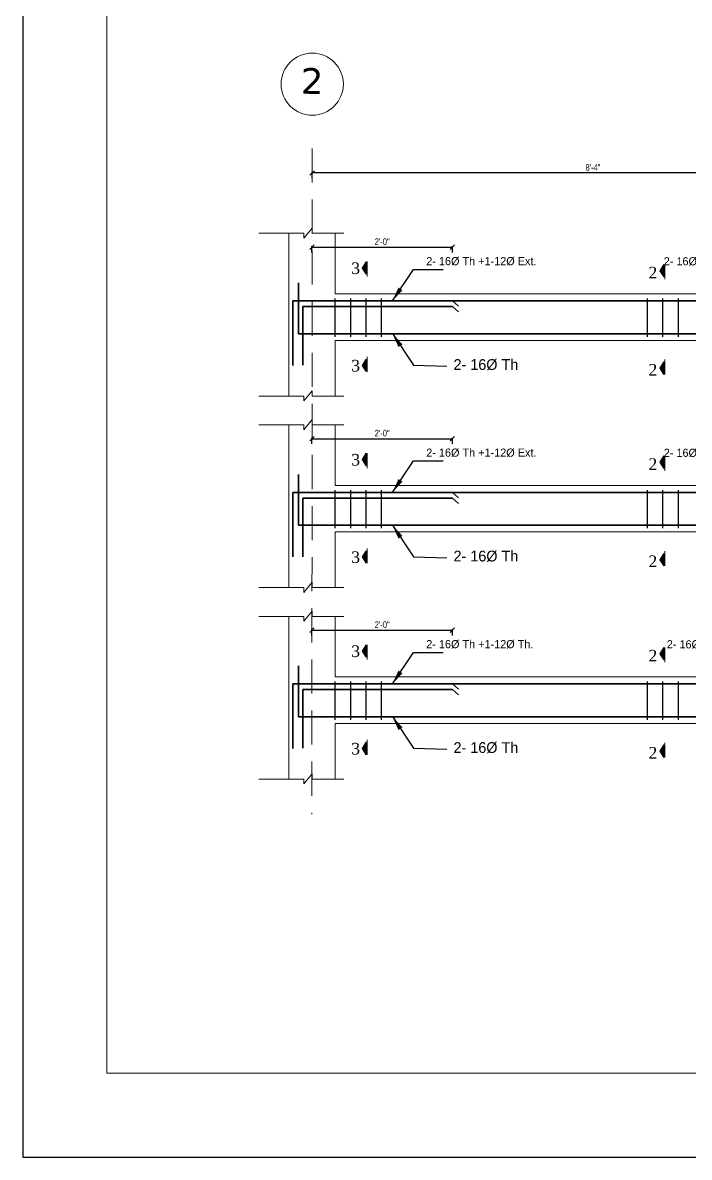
# Model space of a CAD drawing. Header units: inches. Extents: x 45643 to 70559, y -8725 to 1713.
# Drawn here: x 67382 to 67749, y -5487 to -4863 of the extents above; entities that cross this region are included whole.
import ezdxf

# ---------------------------------------------------------------- set-up
doc = ezdxf.new("R2010")
doc.units = ezdxf.units.IN
doc.header["$MEASUREMENT"] = 0
doc.linetypes.add('CENTER2', pattern=[1.125, 0.75, -0.125, 0.125, -0.125])
doc.linetypes.add('DASHED2', pattern=[0.375, 0.25, -0.125])
for name, color, linetype, lineweight in [('BEAM', 212, 'Continuous', 9), ('cenline', 170, 'CENTER2', 9), ('door', 3, 'Continuous', 13), ('ELE1', 3, 'Continuous', 9), ('Line', 7, 'Continuous', 15), ('Line 0.35', 130, 'Continuous', 35), ('REN', 140, 'Continuous', 35), ('Side-1', 11, 'Continuous', 18), ('Text', 7, 'Continuous', 9)]:
    doc.layers.add(name, color=color, linetype=linetype, lineweight=lineweight)
for name, color, linetype in [('DIM', 5, 'Continuous'), ('floorhatch', 43, 'Continuous'), ('STIRRUP', 10, 'Continuous')]:
    doc.layers.add(name, color=color, linetype=linetype)
doc.styles.add('Dks', font='ARIALN.TTF', dxfattribs={"height": 8})
doc.styles.add('ordinary', font='ARIALN.TTF')
doc.styles.add('sb', font='BKANT.TTF', dxfattribs={"height": 8})
doc.styles.get("Standard").update_dxf_attribs({"font": 'times.ttf'})
doc.dimstyles.new('1-4', dxfattribs={"dimscale": 0.1, "dimtxt": 36, "dimasz": 25, "dimexe": 5.625, "dimexo": 36, "dimgap": 12, "dimtad": 1, "dimzin": 0, "dimdsep": 46, "dimlunit": 4, "dimtxsty": 'ordinary', "dimblk": 'OBLIQUE', "dimcen": 1, "dimdle": 3, "dimclrt": 7, "dimadec": 3, "dimazin": 0, "dimtfac": 1, "dimtix": 1, "dimtofl": 0, "dimtmove": 0, "dimatfit": 3, "dimfxl": 29.1875, "dimfxlon": 1, "dimtolj": 1, "dimtzin": 0, "dimarcsym": 0})
doc.dimstyles.new('Dks', dxfattribs={"dimtxt": 8, "dimasz": 8, "dimexe": 6, "dimexo": 6, "dimgap": 0.03125, "dimtad": 0, "dimdec": 0, "dimzin": 0, "dimdsep": 46, "dimlunit": 3, "dimtxsty": 'Dks', "dimcen": 0.09375, "dimclrd": 256, "dimclre": 256, "dimclrt": 256, "dimadec": 0, "dimazin": 0, "dimtfac": 1, "dimtdec": 0, "dimtix": 1, "dimtmove": 2, "dimatfit": 3, "dimfxl": 1, "dimfrac": 2, "dimtolj": 1, "dimtzin": 0, "dimlwe": -1, "dimarcsym": 0})

# ---------------------------------------------------------------- blocks, each defined once
blk = doc.blocks.new('vrwa')
at = {"layer": 'Line', "linetype": 'Continuous'}
for points in [[(64431.3, 382588.9), (64427.1, 382595.4), (64427.1, 382582.5)], [(64431.3, 382488.2), (64427.1, 382481.8), (64427.1, 382494.6)]]:
    blk.add_hatch(color=256, dxfattribs=at).paths.add_polyline_path(points)
at = {"layer": 'door', "linetype": 'Continuous'}
for p, q in [((64426.1, 382595.5), (64426.1, 382580.1)), ((64427.1, 382595.4), (64427.1, 382582.5)), ((64427.1, 382595.4), (64431.3, 382588.9)), ((64427.1, 382582.5), (64431.3, 382588.9)), ((64426.1, 382481.7), (64426.1, 382497)), ((64427.1, 382481.8), (64427.1, 382494.6)), ((64427.1, 382494.6), (64431.3, 382488.2)), ((64427.1, 382481.8), (64431.3, 382488.2))]:
    blk.add_line(p, q, dxfattribs=at)
blk = doc.blocks.new('_Oblique')
at = {"color": 0, "linetype": 'ByBlock', "lineweight": -2}
blk.add_line((-0.5, -0.5), (0.5, 0.5), dxfattribs=at)
blk = doc.blocks.new('*D1128')
at = {"layer": 'Defpoints', "color": 0, "linetype": 'Continuous', "transparency": 16777216}
for p in [(67540.99, -4945.58), (67540.99, -4971.23), (67850.28, -4996.06)]:
    blk.add_point(p, dxfattribs=at)
at = {"layer": 'Line 0.35', "color": 0, "linetype": 'Continuous', "lineweight": -2, "transparency": 16777216}
for p, q in [((67540.99, -4948.5), (67540.99, -4945.02)), ((67850.28, -4948.5), (67850.28, -4945.02)), ((67850.58, -4945.58), (67540.69, -4945.58))]:
    blk.add_line(p, q, dxfattribs=at)
at = {"layer": 'Line 0.35', "color": 0, "linetype": 'Continuous', "lineweight": -2, "transparency": 16777216, "xscale": 2.5, "yscale": 2.5, "zscale": 2.5, "rotation": 180}
blk.add_blockref('_Oblique', (67540.99, -4945.58), dxfattribs=at)
at = {"layer": 'Line 0.35', "color": 0, "linetype": 'Continuous', "lineweight": -2, "transparency": 16777216, "xscale": 2.5, "yscale": 2.5, "zscale": 2.5}
blk.add_blockref('_Oblique', (67850.28, -4945.58), dxfattribs=at)
at = {"layer": 'Line 0.35', "color": 7, "linetype": 'Continuous', "transparency": 16777216, "insert": (67695.64, -4942.54), "char_height": 3.6, "attachment_point": 5, "style": 'ordinary'}
blk.add_mtext('\\A1;8\'-4"', dxfattribs=at)
blk = doc.blocks.new('*D1130')
at = {"layer": 'Defpoints', "color": 0, "linetype": 'Continuous', "transparency": 16777216}
for p in [(67618.22, -5091.8), (67540.92, -5121.34, -1.6), (67618.22, -5121.34, -1.6)]:
    blk.add_point(p, dxfattribs=at)
at = {"layer": 'Line 0.35', "color": 0, "linetype": 'Continuous', "lineweight": -2, "transparency": 16777216}
for p, q in [((67540.62, -5091.8), (67618.52, -5091.8)), ((67540.92, -5094.72), (67540.92, -5091.24)), ((67618.22, -5094.72), (67618.22, -5091.24))]:
    blk.add_line(p, q, dxfattribs=at)
at = {"layer": 'Line 0.35', "color": 0, "linetype": 'Continuous', "lineweight": -2, "transparency": 16777216, "xscale": 2.5, "yscale": 2.5, "zscale": 2.5, "rotation": 180}
blk.add_blockref('_Oblique', (67540.92, -5091.8), dxfattribs=at)
at = {"layer": 'Line 0.35', "color": 0, "linetype": 'Continuous', "lineweight": -2, "transparency": 16777216, "xscale": 2.5, "yscale": 2.5, "zscale": 2.5}
blk.add_blockref('_Oblique', (67618.22, -5091.8), dxfattribs=at)
at = {"layer": 'Line 0.35', "color": 7, "linetype": 'Continuous', "transparency": 16777216, "insert": (67579.57, -5088.77), "char_height": 3.6, "attachment_point": 5, "style": 'ordinary'}
blk.add_mtext('\\A1;2\'-0"', dxfattribs=at)
blk = doc.blocks.new('*D1119')
at = {"layer": 'Defpoints', "color": 0, "linetype": 'Continuous', "transparency": 16777216}
for p in [(67618.22, -5197.2), (67540.92, -5226.74, -1.6), (67618.22, -5226.74, -1.6)]:
    blk.add_point(p, dxfattribs=at)
at = {"layer": 'Line 0.35', "color": 0, "linetype": 'Continuous', "lineweight": -2, "transparency": 16777216}
for p, q in [((67540.62, -5197.2), (67618.52, -5197.2)), ((67540.92, -5200.12), (67540.92, -5196.64)), ((67618.22, -5200.12), (67618.22, -5196.64))]:
    blk.add_line(p, q, dxfattribs=at)
at = {"layer": 'Line 0.35', "color": 0, "linetype": 'Continuous', "lineweight": -2, "transparency": 16777216, "xscale": 2.5, "yscale": 2.5, "zscale": 2.5, "rotation": 180}
blk.add_blockref('_Oblique', (67540.92, -5197.2), dxfattribs=at)
at = {"layer": 'Line 0.35', "color": 0, "linetype": 'Continuous', "lineweight": -2, "transparency": 16777216, "xscale": 2.5, "yscale": 2.5, "zscale": 2.5}
blk.add_blockref('_Oblique', (67618.22, -5197.2), dxfattribs=at)
at = {"layer": 'Line 0.35', "color": 7, "linetype": 'Continuous', "transparency": 16777216, "insert": (67579.57, -5194.16), "char_height": 3.6, "attachment_point": 5, "style": 'ordinary'}
blk.add_mtext('\\A1;2\'-0"', dxfattribs=at)
blk = doc.blocks.new('*D1146')
at = {"layer": 'Defpoints', "color": 0, "linetype": 'Continuous', "transparency": 16777216}
for p in [(67618.22, -4986.41), (67540.92, -5015.94, -1.6), (67618.22, -5015.94, -1.6)]:
    blk.add_point(p, dxfattribs=at)
at = {"layer": 'Line 0.35', "color": 0, "linetype": 'Continuous', "lineweight": -2, "transparency": 16777216}
for p, q in [((67540.62, -4986.41), (67618.52, -4986.41)), ((67540.92, -4989.32), (67540.92, -4985.85)), ((67618.22, -4989.32), (67618.22, -4985.85))]:
    blk.add_line(p, q, dxfattribs=at)
at = {"layer": 'Line 0.35', "color": 0, "linetype": 'Continuous', "lineweight": -2, "transparency": 16777216, "xscale": 2.5, "yscale": 2.5, "zscale": 2.5, "rotation": 180}
blk.add_blockref('_Oblique', (67540.92, -4986.41), dxfattribs=at)
at = {"layer": 'Line 0.35', "color": 0, "linetype": 'Continuous', "lineweight": -2, "transparency": 16777216, "xscale": 2.5, "yscale": 2.5, "zscale": 2.5}
blk.add_blockref('_Oblique', (67618.22, -4986.41), dxfattribs=at)
at = {"layer": 'Line 0.35', "color": 7, "linetype": 'Continuous', "transparency": 16777216, "insert": (67579.57, -4983.37), "char_height": 3.6, "attachment_point": 5, "style": 'ordinary'}
blk.add_mtext('\\A1;2\'-0"', dxfattribs=at)

msp = doc.modelspace()

# ---------------------------------------------------------------- linework, layer by layer
at = {"layer": 'BEAM', "linetype": 'ByBlock'}
for p, q in [((67541.048, -4975.857), (67536.452, -4981.483)), ((67541.048, -4978.901), (67541.048, -4975.857)), ((67536.452, -4978.776), (67511.594, -4978.776)), ((67536.452, -4981.483), (67536.452, -4978.776)), ((67558.472, -4978.776), (67541.048, -4978.776)), ((67536.452, -5068.312), (67511.594, -5068.312)), ((67541.048, -5065.394), (67536.452, -5071.02)), ((67536.452, -5071.02), (67536.452, -5068.312)), ((67541.048, -5068.438), (67541.048, -5065.394)), ((67558.472, -5068.312), (67541.048, -5068.312)), ((67541.048, -5081.254), (67536.452, -5086.88)), ((67541.048, -5084.298), (67541.048, -5081.254)), ((67536.452, -5084.172), (67511.594, -5084.172)), ((67536.452, -5086.88), (67536.452, -5084.172)), ((67558.472, -5084.172), (67541.048, -5084.172)), ((67536.452, -5173.709), (67511.594, -5173.709)), ((67541.048, -5170.79), (67536.452, -5176.417)), ((67536.452, -5176.417), (67536.452, -5173.709)), ((67541.048, -5173.834), (67541.048, -5170.79)), ((67558.472, -5173.709), (67541.048, -5173.709)), ((67541.048, -5186.651), (67536.452, -5192.277)), ((67541.048, -5189.694), (67541.048, -5186.651)), ((67536.452, -5189.569), (67511.594, -5189.569)), ((67536.452, -5192.277), (67536.452, -5189.569)), ((67558.472, -5189.569), (67541.048, -5189.569)), ((67541.048, -5276.187), (67536.452, -5281.813)), ((67541.048, -5279.231), (67541.048, -5276.187)), ((67536.452, -5279.105), (67511.594, -5279.105)), ((67536.452, -5281.813), (67536.452, -5279.105)), ((67558.472, -5279.105), (67541.048, -5279.105))]:
    msp.add_line(p, q, dxfattribs=at)
at = {"layer": 'cenline', "color": 3, "linetype": 'DASHED2', "ltscale": 75}
msp.add_line((67540.997, -4932.015), (67540.913, -5298.445), dxfattribs=at)
at = {"layer": 'Defpoints'}
msp.add_lwpolyline([(70559.247, -3239.316), (67381.647, -3239.316), (67381.647, -5487.285), (70559.247, -5487.285)], close=True, dxfattribs=at)
at = {"layer": 'ELE1', "color": 11, "linetype": 'Continuous', "true_color": 0xf27172}
for p, q in [((67837.474, -5012.154), (67553.717, -5012.154)), ((67553.717, -5037.714, 3.195), (67837.474, -5037.714, 3.195)), ((67837.474, -5117.551), (67553.717, -5117.551)), ((67553.717, -5143.11, 3.195), (67837.474, -5143.11, 3.195)), ((67837.474, -5222.947), (67553.717, -5222.947)), ((67553.717, -5248.507, 3.195), (67837.474, -5248.507, 3.195))]:
    msp.add_line(p, q, dxfattribs=at)
at = {"layer": 'ELE1'}
msp.add_lwpolyline([(67427.965, -3285.634), (70512.929, -3285.634), (70512.929, -5440.967), (67427.965, -5440.967)], close=True, dxfattribs=at)
at = {"layer": 'REN', "ltscale": 50}
for p, q in [((67533.582, -5006.032), (67533.582, -5034.085)), ((67530.301, -5015.943), (67863.034, -5015.943)), ((67530.301, -5015.943), (67530.301, -5051.511)), ((67535.927, -5019.059), (67618.225, -5019.059)), ((67579.276, -5015.943), (67863.034, -5015.943)), ((67618.225, -5015.943), (67621.612, -5018.883)), ((67618.225, -5019.059), (67621.612, -5021.999)), ((67533.582, -5034.085), (67837.474, -5034.085)), ((67579.276, -5034.085), (67837.474, -5034.085)), ((67533.582, -5111.429), (67533.582, -5139.482)), ((67530.301, -5121.34), (67863.034, -5121.34)), ((67530.301, -5121.34), (67530.301, -5156.907)), ((67535.927, -5124.456), (67618.225, -5124.456)), ((67579.276, -5121.34), (67863.034, -5121.34)), ((67618.225, -5121.34), (67621.612, -5124.28)), ((67618.225, -5124.456), (67621.612, -5127.396)), ((67533.582, -5139.482), (67837.474, -5139.482)), ((67579.276, -5139.482), (67837.474, -5139.482)), ((67533.582, -5216.825), (67533.582, -5244.878)), ((67530.301, -5226.736), (67863.034, -5226.736)), ((67530.301, -5226.736), (67530.301, -5262.304)), ((67535.927, -5229.852), (67618.225, -5229.852)), ((67579.276, -5226.736), (67863.034, -5226.736)), ((67618.225, -5226.736), (67621.612, -5229.677)), ((67618.225, -5229.852), (67621.612, -5232.792)), ((67533.582, -5244.878), (67837.474, -5244.878)), ((67579.276, -5244.878), (67837.474, -5244.878))]:
    msp.add_line(p, q, dxfattribs=at)
at = {"layer": 'REN'}
for p, q in [((67535.927, -5019.059), (67535.927, -5051.347)), ((67535.927, -5124.456), (67535.927, -5156.743)), ((67535.927, -5229.852), (67535.927, -5262.14))]:
    msp.add_line(p, q, dxfattribs=at)
at = {"layer": 'Side-1'}
for p, q in [((67528.157, -4978.776), (67528.157, -5034.085)), ((67553.717, -4978.776), (67553.717, -5012.154)), ((67553.717, -4978.776), (67553.717, -5012.154)), ((67528.157, -5034.085), (67528.157, -5068.312)), ((67553.717, -5037.714), (67553.717, -5068.312)), ((67528.157, -5084.172), (67528.157, -5139.482)), ((67553.717, -5084.172), (67553.717, -5117.551)), ((67553.717, -5084.172), (67553.717, -5117.551)), ((67528.157, -5139.482), (67528.157, -5173.709)), ((67553.717, -5143.11), (67553.717, -5173.709)), ((67528.157, -5189.569), (67528.157, -5244.878)), ((67553.717, -5189.569), (67553.717, -5222.947)), ((67553.717, -5189.569), (67553.717, -5222.947)), ((67528.157, -5244.878), (67528.157, -5279.105)), ((67553.717, -5248.507), (67553.717, -5279.105))]:
    msp.add_line(p, q, dxfattribs=at)
at = {"layer": 'STIRRUP', "linetype": 'ByBlock'}
for p, q in [((67553.717, -5035.712), (67553.717, -5014.644)), ((67562.236, -5035.712), (67562.236, -5014.644)), ((67570.756, -5035.712), (67570.756, -5014.644)), ((67579.276, -5035.712), (67579.276, -5014.644)), ((67725.64, -5035.712), (67725.64, -5014.644)), ((67734.16, -5035.712), (67734.16, -5014.644)), ((67742.68, -5035.712), (67742.68, -5014.644)), ((67553.717, -5141.108), (67553.717, -5120.041)), ((67562.236, -5141.108), (67562.236, -5120.041)), ((67570.756, -5141.108), (67570.756, -5120.041)), ((67579.276, -5141.108), (67579.276, -5120.041)), ((67725.64, -5141.108), (67725.64, -5120.041)), ((67734.16, -5141.108), (67734.16, -5120.041)), ((67742.68, -5141.108), (67742.68, -5120.041)), ((67553.717, -5246.505), (67553.717, -5225.437)), ((67562.236, -5246.505), (67562.236, -5225.437)), ((67570.756, -5246.505), (67570.756, -5225.437)), ((67579.276, -5246.505), (67579.276, -5225.437)), ((67725.64, -5246.505), (67725.64, -5225.437)), ((67734.16, -5246.505), (67734.16, -5225.437)), ((67742.68, -5246.505), (67742.68, -5225.437))]:
    msp.add_line(p, q, dxfattribs=at)
at = {"layer": 'Text'}
msp.add_circle((67541.088, -4896.688), 17.125, dxfattribs=at)
msp.add_circle((67541.088, -4896.688), 17.125, dxfattribs=at)

# ---------------------------------------------------------------- block references
at = {"layer": 'door', "linetype": 'Continuous', "xscale": -0.5324930654169293, "yscale": 0.5324930654132913, "zscale": 0.5324930654151103}
for p in [(101877.797, -208723.816), (102041.594, -208725.299), (101877.797, -208829.213), (102041.594, -208830.695), (101877.797, -208934.61), (102041.594, -208936.092)]:
    msp.add_blockref('vrwa', p, dxfattribs=at)

# ---------------------------------------------------------------- texts
at = {"layer": 'floorhatch', "color": 7, "linetype": 'Continuous', "char_height": 6.39, "attachment_point": 5}
for s, insert in [('3', (67564.98, -4998.026)), ('2', (67728.627, -5000.402)), ('3', (67564.98, -5051.658)), ('2', (67728.627, -5053.869)), ('3', (67564.98, -5103.423)), ('2', (67728.627, -5105.798)), ('3', (67564.98, -5157.054)), ('2', (67728.627, -5159.266)), ('3', (67564.98, -5208.819)), ('2', (67728.627, -5211.195)), ('3', (67564.98, -5262.451)), ('2', (67728.627, -5264.663))]:
    msp.add_mtext(s, dxfattribs=dict(at, insert=insert))
at = {"layer": 'Text', "insert": (67534.937, -4887.774), "char_height": 14.17222, "attachment_point": 1, "rotation": 359.118233}
msp.add_mtext('{\\fVerdana|b0|i0|c0|p34;2}', dxfattribs=at)
at = {"layer": 'Text', "style": 'sb'}
for s, insert, char_height, attachment_point in [('2- 16%%C Th +1-12%%C Ext.', (67603.845, -4996.484, 3.195), 4.47294, 7), ('2- 16%%C Th +1-12%%C Ext.', (67795.302, -4996.567), 4.47294, 9), ('2- 16%%C Th ', (67654.506, -5048.036, 3.833), 5.92048, 3), ('2- 16%%C Th +1-12%%C Ext.', (67603.845, -5101.881, 3.195), 4.47294, 7), ('2- 16%%C Th +1-12%%C Ext.', (67795.302, -5101.963), 4.47294, 9), ('2- 16%%C Th ', (67654.506, -5153.432, 3.833), 5.92048, 3), ('2- 16%%C Th +1-12%%C Th.', (67603.845, -5207.277, 3.195), 4.47294, 7), ('2- 16%%C Th +1-12%%C Th.', (67795.302, -5207.36), 4.47294, 9), ('2- 16%%C Th ', (67654.506, -5258.829, 3.833), 5.92048, 3)]:
    msp.add_mtext(s, dxfattribs=dict(at, insert=insert, char_height=char_height, attachment_point=attachment_point))

# ---------------------------------------------------------------- dimensions: what is measured, and where the dimension line sits
at = {"layer": 'Line 0.35', "linetype": 'Continuous'}
dim = msp.add_linear_dim(base=(67540.991, -4945.578), p1=(67850.28, -4996.06), p2=(67540.991, -4971.226), angle=180, text='8\'-4"', dimstyle='1-4', dxfattribs=at)
dim.commit()
dim.dimension.update_dxf_attribs({"geometry": '*D1128', "text_midpoint": (67695.635, -4942.54)})
for base, p1, p2, picture, middle in [((67618.225, -4986.408, 1.597), (67540.922, -5015.943), (67618.225, -5015.943), '*D1146', (67579.574, -4983.37, 1.597)), ((67618.225, -5091.805, 1.597), (67540.922, -5121.34), (67618.225, -5121.34), '*D1130', (67579.574, -5088.767, 1.597)), ((67618.225, -5197.201, 1.597), (67540.922, -5226.736), (67618.225, -5226.736), '*D1119', (67579.574, -5194.163, 1.597))]:
    dim = msp.add_linear_dim(base=base, p1=p1, p2=p2, text='2\'-0"', dimstyle='1-4', override={"dimfrac": 2}, dxfattribs=at)
    dim.commit()
    dim.dimension.update_dxf_attribs({"geometry": picture, "text_midpoint": middle})

# ---------------------------------------------------------------- leaders
at = {"layer": 'DIM', "ltscale": 50}
for points in [[(67585.208, -5015.993, 3.195), (67596.816, -4998.604, 3.195), (67613.086, -4998.604, 3.195)], [(67585.208, -5033.968, 3.195), (67596.816, -5051.357, 3.195), (67615.095, -5051.95, 3.195)], [(67585.208, -5121.389, 3.195), (67596.816, -5104.001, 3.195), (67613.086, -5104.001, 3.195)], [(67585.208, -5139.365, 3.195), (67596.816, -5156.753, 3.195), (67615.095, -5157.347, 3.195)], [(67585.208, -5226.786, 3.195), (67596.816, -5209.397, 3.195), (67613.086, -5209.397, 3.195)], [(67585.208, -5244.761, 3.195), (67596.816, -5262.15, 3.195), (67615.095, -5262.744, 3.195)]]:
    msp.add_leader(points, dimstyle='Dks', dxfattribs=at)

doc.saveas('drawing.dxf')
